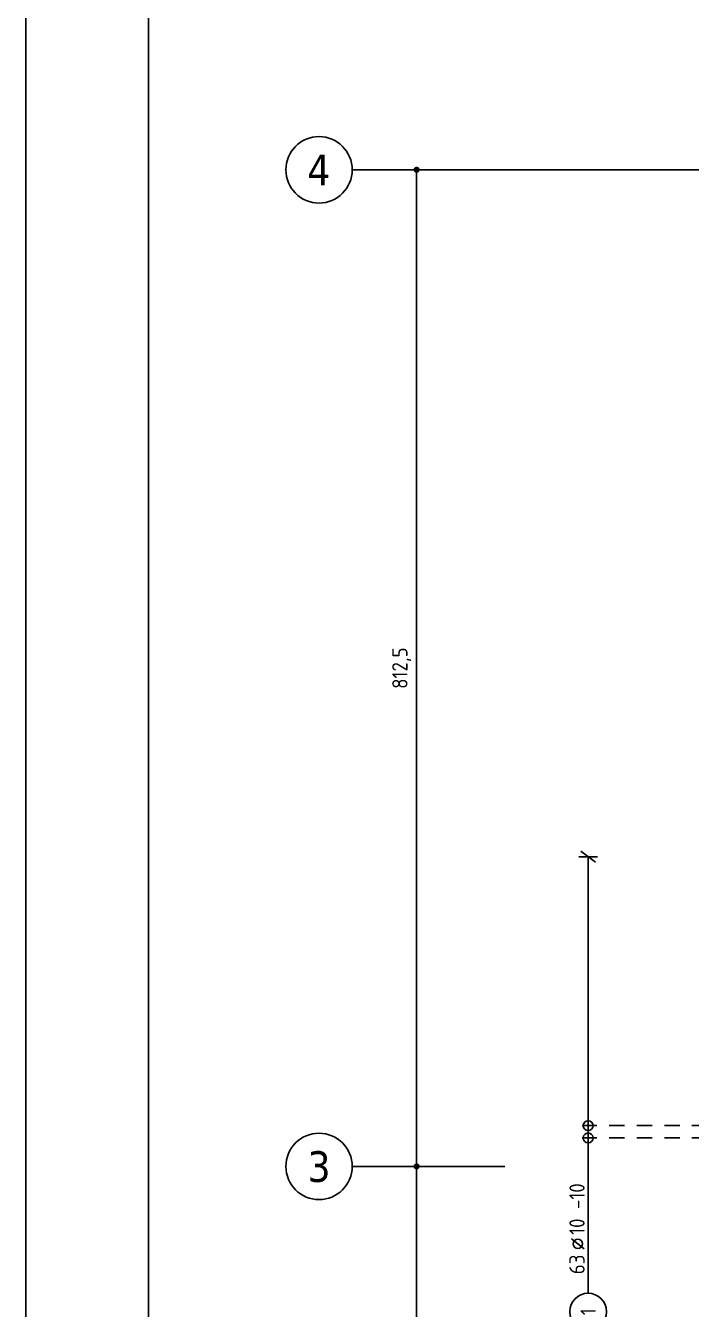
# Model space of a CAD drawing. Extents: x 6.5 to 106.5, y 0 to 47.5.
# Drawn here: x 6.52 to 11.95, y 26.82 to 37.28 of the extents above; entities that cross this region are included whole.
import ezdxf
from ezdxf.enums import TextEntityAlignment as Align

# ---------------------------------------------------------------- set-up
doc = ezdxf.new("R2010")
doc.units = 0
doc.header["$LTSCALE"] = 0.5
doc.linetypes.add('AUSGEZOGEN', pattern=[1000.01, 1000, 0.01])
doc.linetypes.add('VERDECKT', pattern=[0.375, 0.25, -0.125])
for name, color, linetype in [('ACHSEN', 7, 'Continuous'), ('MASSE', 7, 'Continuous'), ('RAHMEN', 7, 'Continuous'), ('RND', 7, 'Continuous'), ('SFP_Achsen', 7, 'Continuous')]:
    doc.layers.add(name, color=color, linetype=linetype)
doc.styles.add('helv', font='tahoma.ttf')
doc.styles.add('txt', font='isocp.shx')
doc.dimstyles.new('DOT_I', dxfattribs={"dimscale": 0.5, "dimtxt": 0.25, "dimasz": 0.25, "dimexe": 0.1, "dimexo": 0.3, "dimgap": 0.1, "dimtad": 1, "dimdec": 3, "dimzin": 3, "dimtxsty": 'txt', "dimblk": 'DOT', "dimblk1": 'DOT', "dimblk2": 'DOT', "dimsah": 1, "dimcen": 0.1, "dimse1": 1, "dimse2": 1, "dimazin": 0, "dimtfac": 1, "dimtdec": 4, "dimtix": 1, "dimtmove": 2, "dimatfit": 3, "dimfxl": 0, "dimtvp": 1, "dimtolj": 1, "dimtzin": 0, "dimarcsym": 0})

# ---------------------------------------------------------------- blocks, each defined once
blk = doc.blocks.new('A0-19-0')
at = {"layer": 'RAHMEN'}
blk.add_line((0, 84.1), (0, 0), dxfattribs=at)
at = {"layer": 'RAHMEN', "color": 5}
blk.add_line((2, 83.6), (2, 0.5), dxfattribs=at)
blk = doc.blocks.new('DOT')
at = {"layer": 'MASSE', "color": 7, "linetype": 'Continuous'}
for p, q in [((0, 0), (-1, 0)), ((0, 0.54), (0, -0.54))]:
    blk.add_line(p, q, dxfattribs=at)
at = {"layer": 'MASSE', "color": 7, "linetype": 'Continuous', "const_width": 0.2}
blk.add_lwpolyline([(-0.1, 0, 1), (0.1, 0, 1)], format="xyb", close=True, dxfattribs=at)
blk = doc.blocks.new('*D37')
at = {"layer": 'Defpoints', "color": 0, "linetype": 'AUSGEZOGEN', "transparency": 16777216}
for p in [(9.708, 27.981), (9.708, 27.981), (9.708, 21.731)]:
    blk.add_point(p, dxfattribs=at)
at = {"layer": 'MASSE', "color": 0, "linetype": 'AUSGEZOGEN', "lineweight": -2, "transparency": 16777216}
blk.add_line((9.708, 21.856), (9.708, 27.856), dxfattribs=at)
at = {"layer": 'MASSE', "color": 0, "linetype": 'AUSGEZOGEN', "lineweight": -2, "transparency": 16777216, "xscale": 0.125, "yscale": 0.125, "zscale": 0.125}
for p, rotation in [((9.708, 27.981), 90), ((9.708, 21.731), 270)]:
    blk.add_blockref('DOT', p, dxfattribs=dict(at, rotation=rotation))
at = {"layer": 'MASSE', "color": 0, "linetype": 'AUSGEZOGEN', "transparency": 16777216, "insert": (9.596, 24.856), "char_height": 0.125, "attachment_point": 5, "rotation": 90, "style": 'txt'}
blk.add_mtext('\\A1;625', dxfattribs=at)
blk = doc.blocks.new('*D38')
at = {"layer": 'Defpoints', "color": 0, "linetype": 'AUSGEZOGEN', "transparency": 16777216}
for p in [(9.708, 36.106), (9.708, 36.106), (9.708, 27.981)]:
    blk.add_point(p, dxfattribs=at)
at = {"layer": 'MASSE', "color": 0, "linetype": 'AUSGEZOGEN', "lineweight": -2, "transparency": 16777216}
blk.add_line((9.708, 28.106), (9.708, 35.981), dxfattribs=at)
at = {"layer": 'MASSE', "color": 0, "linetype": 'AUSGEZOGEN', "lineweight": -2, "transparency": 16777216, "xscale": 0.125, "yscale": 0.125, "zscale": 0.125}
for p, rotation in [((9.708, 36.106), 90), ((9.708, 27.981), 270)]:
    blk.add_blockref('DOT', p, dxfattribs=dict(at, rotation=rotation))
at = {"layer": 'MASSE', "color": 0, "linetype": 'AUSGEZOGEN', "transparency": 16777216, "insert": (9.586, 32.043), "char_height": 0.125, "attachment_point": 5, "rotation": 90, "style": 'txt'}
blk.add_mtext('\\A1;812,5', dxfattribs=at)
blk = doc.blocks.new('lei_gre')
at = {"layer": 'RND', "color": 7, "linetype": 'Continuous'}
for p, q in [((-0.09, -0.12), (0.09, 0.12)), ((0, 0.15), (0, -0.15))]:
    blk.add_line(p, q, dxfattribs=at)
blk = doc.blocks.new('RND_LEI')
at = {"layer": 'RND', "color": 7, "linetype": 'Continuous'}
blk.add_line((1.022, 0.066), (1.19, 0.27), dxfattribs=at)
for centre, radius in [((0, 0), 0.3), ((1.106, 0.168), 0.075)]:
    blk.add_circle(centre, radius, dxfattribs=at)
at = {"layer": 'RND', "color": 7, "linetype": 'Continuous', "style": 'txt'}
blk.add_attdef('ANZ', text='', height=0.25, dxfattribs=at).set_placement((0.931, 0.057), align=Align.RIGHT)
for tag, p in [('DUM', (1.253, 0.057)), ('ABSTD', (1.674, 0.057)), ('POSTXT', (0.374, -0.327))]:
    blk.add_attdef(tag, p, '', height=0.25, dxfattribs=at)
blk.add_attdef('POSL', text='', height=0.25, dxfattribs=at).set_placement((0, 0), align=Align.MIDDLE)

msp = doc.modelspace()

# ---------------------------------------------------------------- linework, layer by layer
at = {"layer": 'ACHSEN', "color": 140, "linetype": 'AUSGEZOGEN'}
for p, q in [((13.4988, 36.1056), (9.1831, 36.1056)), ((10.4259, 27.9806), (9.1831, 27.9806))]:
    msp.add_line(p, q, dxfattribs=at)
at = {"layer": 'RND', "color": 7, "linetype": 'AUSGEZOGEN'}
msp.add_line((11.1065, 26.9465), (11.1065, 30.5052), dxfattribs=at)
at = {"layer": 'RND', "color": 102, "linetype": 'VERDECKT'}
for p, q in [((12.753, 28.3135), (11.0565, 28.3135)), ((12.753, 28.2135), (11.0565, 28.2135))]:
    msp.add_line(p, q, dxfattribs=at)
at = {"layer": 'RND', "color": 7, "linetype": 'AUSGEZOGEN'}
for centre in [(11.1065, 28.3135), (11.1065, 28.2135)]:
    msp.add_circle(centre, 0.04, dxfattribs=at)
at = {"layer": 'SFP_Achsen', "color": 7, "linetype": 'AUSGEZOGEN'}
for centre in [(8.9126, 36.1056), (8.9126, 27.9806)]:
    msp.add_circle(centre, 0.2705, dxfattribs=at)

# ---------------------------------------------------------------- block references
at = {"layer": 'RAHMEN', "color": 7, "linetype": 'AUSGEZOGEN', "xscale": 0.5, "yscale": 0.5, "zscale": 0.5}
msp.add_blockref('A0-19-0', (6.5209, 0), dxfattribs=at)
at = {"layer": 'RND', "color": 7, "linetype": 'AUSGEZOGEN', "xscale": 0.5, "yscale": 0.5, "zscale": 0.5, "rotation": 90}
msp.add_blockref('lei_gre', (11.1065, 30.5052), dxfattribs=at)
msp.add_blockref('RND_LEI', (11.1065, 26.7965), dxfattribs=at).add_auto_attribs({'POSL': '1', 'DUM': '10', 'ANZ': '63', 'ABSTD': '-10'})

# ---------------------------------------------------------------- texts
at = {"layer": 'SFP_Achsen', "color": 6, "linetype": 'AUSGEZOGEN', "style": 'helv'}
for s, p in [('4', (8.8173, 35.9794)), ('3', (8.8187, 27.8544))]:
    msp.add_text(s, height=0.25, dxfattribs=at).set_placement(p)

# ---------------------------------------------------------------- dimensions: what is measured, and where the dimension line sits
at = {"layer": 'MASSE', "color": 7, "linetype": 'AUSGEZOGEN'}
for base, p1, p2, override, picture, middle in [((9.7082, 36.1056), (9.7082, 27.9806), (9.7082, 36.1056), {"dimdec": 1, "dimlfac": 100}, '*D38', (9.5863, 32.0431)), ((9.7082, 27.9806), (9.7082, 21.7306), (9.7082, 27.9806), {"dimdec": 0, "dimlfac": 100}, '*D37', (9.5957, 24.8556))]:
    dim = msp.add_linear_dim(base=base, p1=p1, p2=p2, angle=90, dimstyle='DOT_I', override=override, dxfattribs=at)
    dim.commit()
    dim.dimension.update_dxf_attribs({"geometry": picture, "text_midpoint": middle})

doc.saveas('drawing.dxf')
